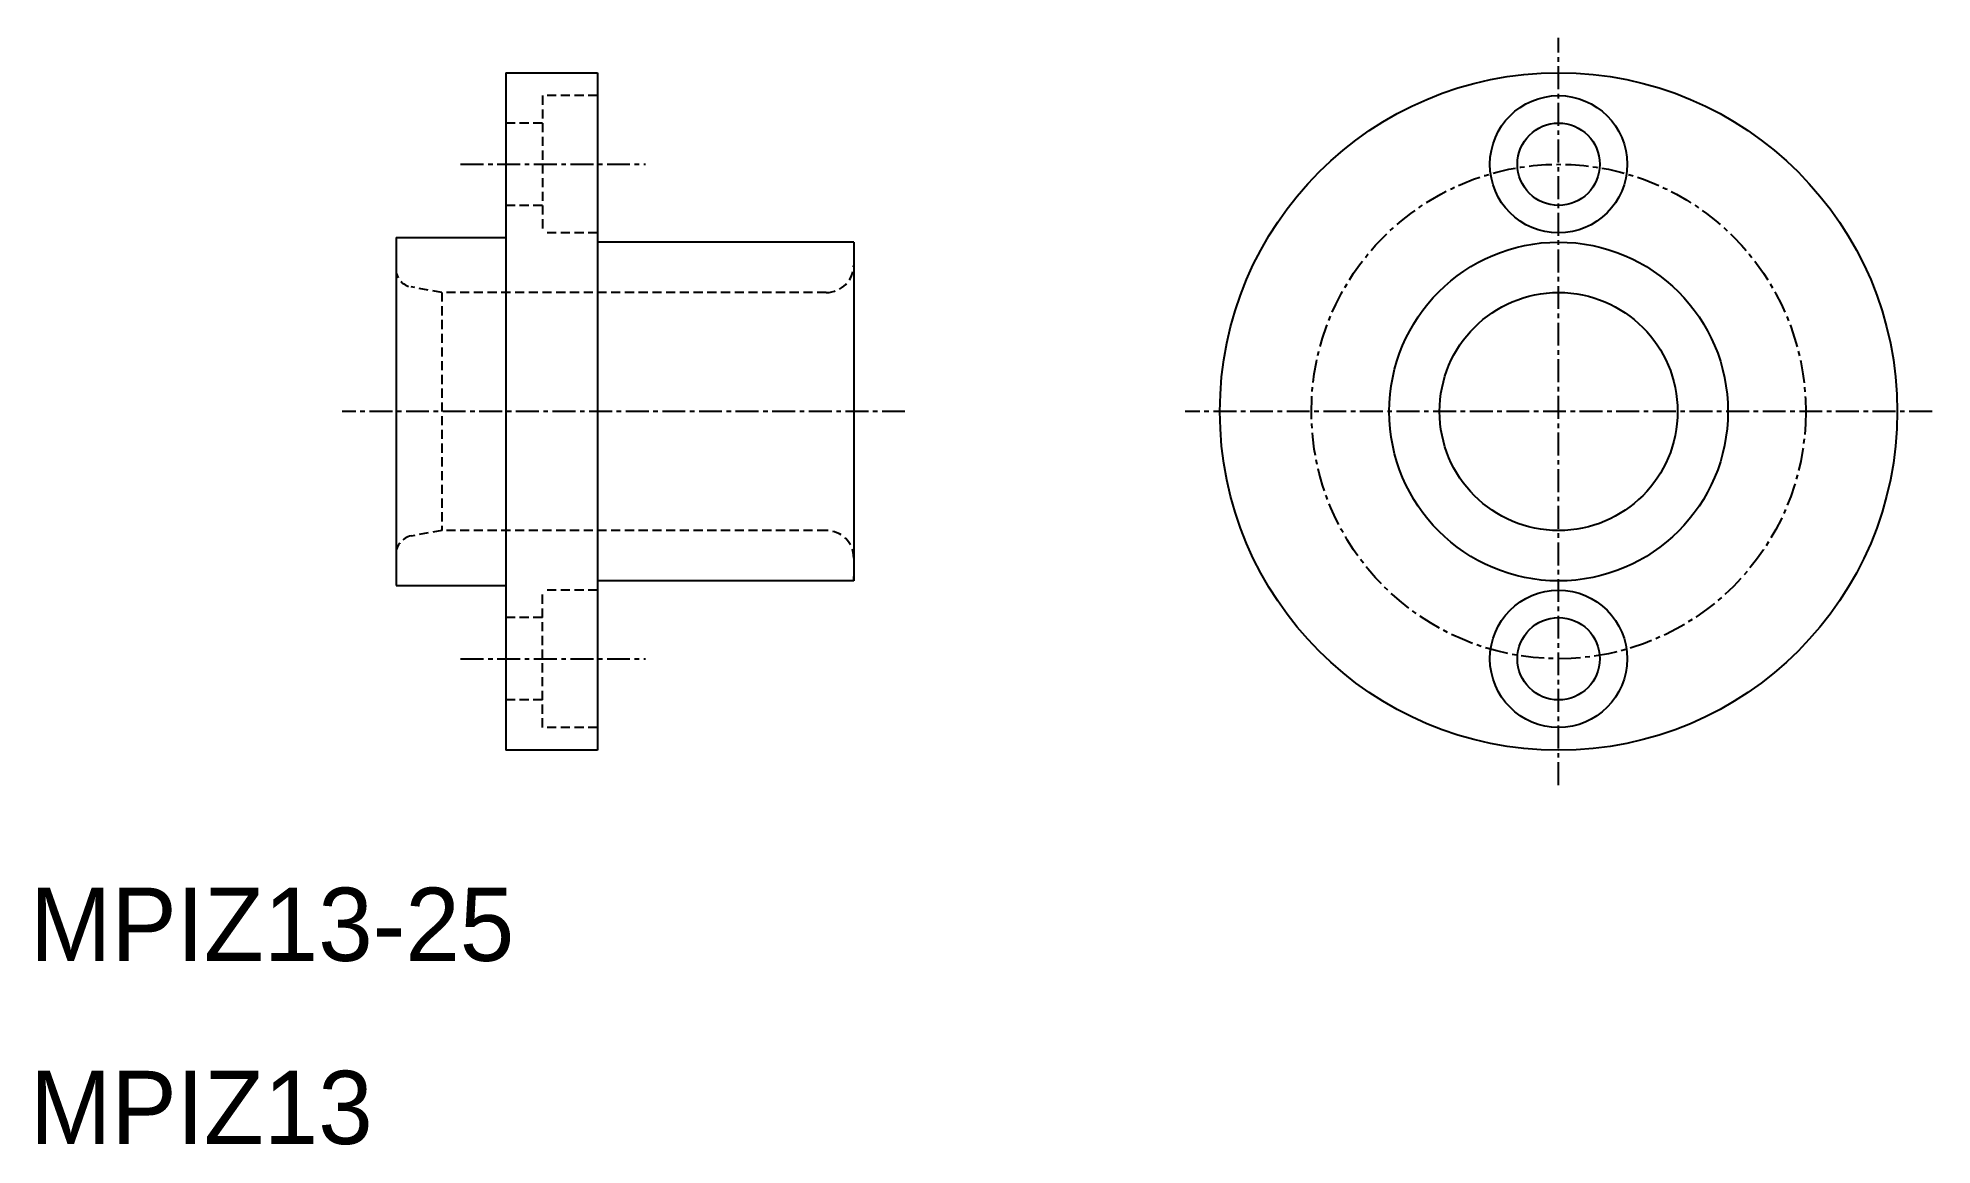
# Model space of a CAD drawing. Extents: x 10 to 114, y 10 to 70.
import ezdxf

# ---------------------------------------------------------------- set-up
doc = ezdxf.new("R2010")
doc.units = 0
doc.linetypes.add('CENTER', pattern=[2, 1.25, -0.25, 0.25, -0.25])
doc.linetypes.add('DASHED', pattern=[0.75, 0.5, -0.25])
doc.layers.get('0').update_dxf_attribs({"linetype": 'CONTINUOUS'})
doc.layers.add('CENTER', color=1, linetype='CENTER')

msp = doc.modelspace()

# ---------------------------------------------------------------- linework, layer by layer
at = {"color": 7, "linetype": 'CONTINUOUS'}
for p, q in [((36, 68.5), (36, 31.5)), ((36, 68.5), (41, 68.5)), ((41, 68.5), (41, 31.5)), ((30, 59.5), (30, 40.5)), ((30, 59.5), (36, 59.5)), ((55, 59.25), (41, 59.25)), ((55, 59.25), (55, 40.75)), ((55, 59.25), (55, 59)), ((30, 40.5), (36, 40.5)), ((55, 40.75), (41, 40.75)), ((55, 40.75), (55, 41)), ((41, 31.5), (36, 31.5))]:
    msp.add_line(p, q, dxfattribs=at)
at = {"color": 3, "linetype": 'DASHED'}
for p, q in [((38, 67.25), (38, 59.75)), ((41, 67.25), (38, 67.25)), ((38, 65.75), (36, 65.75)), ((38, 61.25), (36, 61.25)), ((41, 59.75), (38, 59.75)), ((32.5, 56.5), (30.83, 56.8)), ((53.5, 56.5), (32.5, 56.5)), ((32.5, 56.5), (32.5, 43.5)), ((32.5, 43.5), (30.83, 43.2)), ((53.5, 43.5), (32.5, 43.5)), ((41, 40.25), (38, 40.25)), ((38, 32.75), (38, 40.25)), ((38, 38.75), (36, 38.75)), ((38, 34.25), (36, 34.25)), ((41, 32.75), (38, 32.75))]:
    msp.add_line(p, q, dxfattribs=at)
at = {"color": 7, "linetype": 'CONTINUOUS'}
for centre, radius in [((93.5, 50), 18.5), ((93.5, 63.5), 3.75), ((93.5, 63.5), 2.25), ((93.5, 50), 9.25), ((93.5, 50), 6.5), ((93.5, 36.5), 3.75), ((93.5, 36.5), 2.25)]:
    msp.add_circle(centre, radius, dxfattribs=at)
at = {"color": 3, "linetype": 'DASHED'}
for centre, radius, start, end in [((53.5, 58), 1.5, 270, 0), ((31, 57.78), 1, 180, 260), ((53.5, 42), 1.5, 0, 90), ((31, 42.22), 1, 100, 180)]:
    msp.add_arc(centre, radius, start, end, dxfattribs=at)
at = {"layer": 'CENTER', "color": 1, "linetype": 'CENTER'}
for p, q in [((93.5, 29.6), (93.5, 70.4)), ((33.53, 63.5), (43.62, 63.5)), ((57.8, 50), (27.06, 50)), ((113.9, 50), (73.1, 50)), ((33.53, 36.5), (43.62, 36.5))]:
    msp.add_line(p, q, dxfattribs=at)
msp.add_circle((93.5, 50), 13.5, dxfattribs=at)

# ---------------------------------------------------------------- texts
at = {"color": 7, "linetype": 'CONTINUOUS'}
for s, p in [('MPIZ13-25', (10, 20)), ('MPIZ13', (10, 10))]:
    msp.add_text(s, height=4, dxfattribs=at).set_placement(p)

doc.saveas('drawing.dxf')
